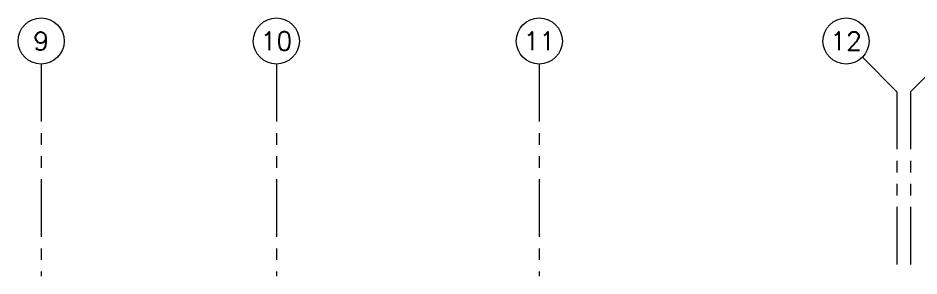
# Model space of a CAD drawing. Header units: millimetres. Extents: x -3 to 53, y -110 to 39.
# Drawn here: x 17.33 to 27.09, y 11.55 to 14.35 of the extents above; entities that cross this region are included whole.
import ezdxf
from ezdxf.enums import TextEntityAlignment as Align

# ---------------------------------------------------------------- set-up
doc = ezdxf.new("R2010")
doc.units = ezdxf.units.MM
doc.linetypes.add('PHANTOM', pattern=[63.5, 31.75, -6.35, 6.35, -6.35, 6.35, -6.35])
doc.linetypes.add('PHANTOM2', pattern=[1.25, 0.625, -0.125, 0.125, -0.125, 0.125, -0.125])
doc.layers.add('A-EJES', color=8, linetype='PHANTOM')
doc.styles.add('ROMANS', font='ROMANS.shx', dxfattribs={"oblique": 10})

# ---------------------------------------------------------------- blocks, each defined once
blk = doc.blocks.new('Ejes_Torre C')
at = {"color": 8, "lineweight": 0}
for p, q in [((26.85, 16.35), (26.4768, 16.7232)), ((27, 16.35), (27.3591, 16.7091))]:
    blk.add_line(p, q, dxfattribs=at)
at = {"layer": 'A-EJES', "color": 8, "linetype": 'PHANTOM2', "lineweight": 0}
for points in [[(17.575, 16.65), (17.575, 14.35)], [(20.125, 16.65), (20.125, 14.35)], [(22.975, 16.65), (22.975, 14.35)], [(26.85, 16.35), (26.85, 14.35)], [(27, 16.35), (27, 14.35)]]:
    blk.add_lwpolyline(points, dxfattribs=at)
at = {"layer": 'A-EJES', "color": 8, "linetype": 'Continuous', "lineweight": 0}
for centre in [(17.575, 16.9), (20.125, 16.9), (22.975, 16.9), (26.3, 16.9)]:
    blk.add_circle(centre, 0.25, dxfattribs=at)
at = {"layer": 'A-EJES', "color": 8, "linetype": 'Continuous', "lineweight": 0, "style": 'ROMANS'}
for s, p in [('9', (17.575, 16.9)), ('10', (20.125, 16.9)), ('11', (22.975, 16.9)), ('12', (26.3, 16.9))]:
    blk.add_text(s, height=0.2, dxfattribs=at).set_placement(p, align=Align.MIDDLE_CENTER)
blk = doc.blocks.new('arq.')
at = {"layer": 'A-EJES', "color": 8, "lineweight": 0}
blk.add_blockref('Ejes_Torre C', (101.2127, -0.9064), dxfattribs=at)

msp = doc.modelspace()

# ---------------------------------------------------------------- block references
at = {"color": 7}
msp.add_blockref('arq.', (-101.2125, -1.8936), dxfattribs=at)

doc.saveas('drawing.dxf')
